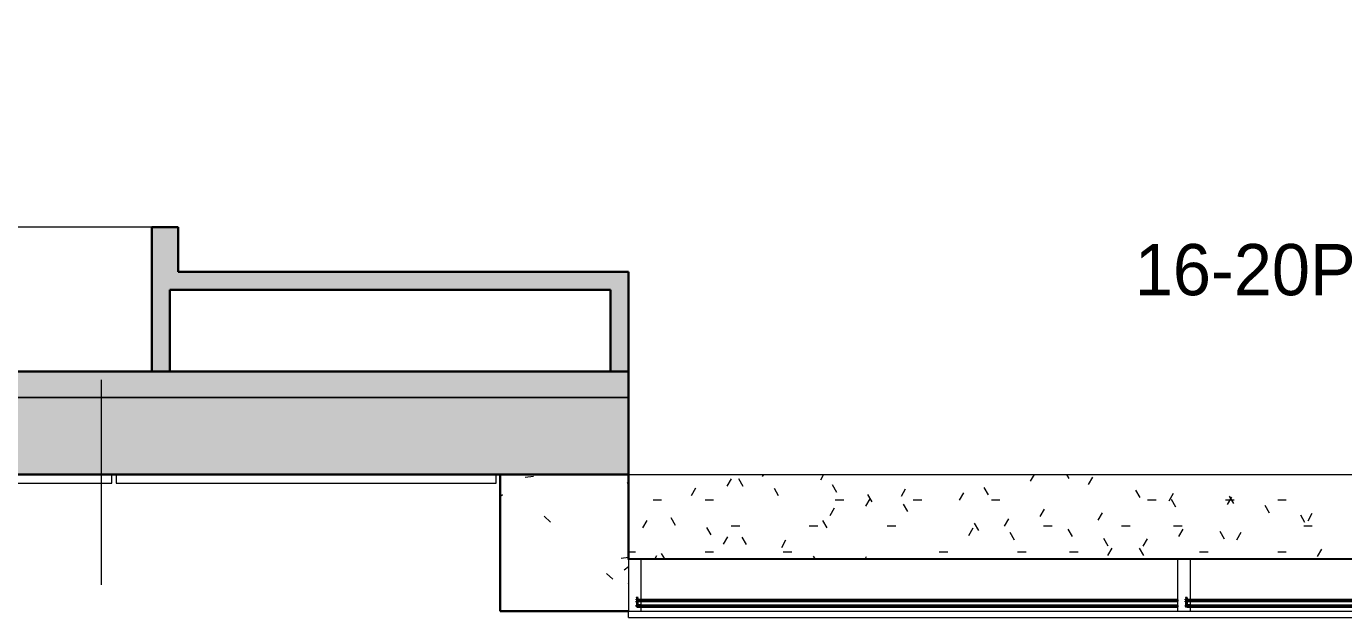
# Model space of a CAD drawing. Header units: millimetres. Extents: x 155927 to 317870, y -36033 to 97293.
# Drawn here: x 188209 to 193351, y 8409 to 10717 of the extents above; entities that cross this region are included whole.
import ezdxf

# ---------------------------------------------------------------- set-up
doc = ezdxf.new("R2010")
doc.units = ezdxf.units.MM
doc.header["$MEASUREMENT"] = 0
for name, color, linetype, lineweight in [('A-AREA-IDEN', 7, 'CONTINUOUS', 9), ('A-DETL-GENF', 7, 'CONTINUOUS', 9), ('A-DOOR', 4, 'CONTINUOUS', 9), ('A-GLAZ', 7, 'CONTINUOUS', 9), ('A-GLAZ-CURT', 7, 'CONTINUOUS', 9), ('A-GLAZ-CWMG', 7, 'CONTINUOUS', 9), ('A-WALL', 7, 'CONTINUOUS', 9), ('A-WALL-PATT', 7, 'CONTINUOUS', 9), ('I-WALL', 7, 'CONTINUOUS', 9)]:
    doc.layers.add(name, color=color, linetype=linetype, lineweight=lineweight)
doc.styles.add('Century Gothic', font='GOTHIC.TTF', dxfattribs={"height": 200})

msp = doc.modelspace()

# ---------------------------------------------------------------- hatches: boundary and pattern name
at = {"layer": 'A-GLAZ-CURT'}
h = msp.add_hatch(color=256, dxfattribs=at)
h.paths.add_polyline_path([(192702.8, 8450.6), (192702.8, 8456.6), (190595.8, 8456.6), (190595.8, 8450.6), (191358.3, 8450.6)], flags=0)
h.paths.add_polyline_path([(192702.8, 8472.6), (192702.8, 8478.6), (190595.8, 8478.6), (190595.8, 8472.6), (191358.3, 8472.6)], flags=0)
h = msp.add_hatch(color=256, dxfattribs=at)
h.paths.add_polyline_path([(194848.8, 8450.6), (194848.8, 8456.6), (192739.8, 8456.6), (192739.8, 8450.6), (193764.1, 8450.6)], flags=0)
h.paths.add_polyline_path([(194848.8, 8472.6), (194848.8, 8478.6), (192739.8, 8478.6), (192739.8, 8472.6), (193764.1, 8472.6)], flags=0)
at = {"layer": 'A-WALL-PATT'}
h = msp.add_hatch(color=256, dxfattribs=at)
h.paths.add_polyline_path([(188800.8, 9758), (188800.8, 9933.4), (188698.8, 9933.4), (188698.8, 9758)], flags=0)
h.paths.add_polyline_path([(188800.8, 10943.4), (188800.8, 11201.1), (188795.8, 11201.1), (188795.8, 12981.5), (188800.8, 12981.5), (188800.8, 13506.6), (188698.8, 13506.6), (188698.8, 10943.4), (188795.8, 10943.4)], flags=0)
for points in [[(190488.8, 9688), (190558.8, 9688), (190558.8, 9758), (188698.8, 9758), (188698.8, 9688), (188952.5, 9688)], [(188768.8, 9369.6), (188768.8, 9688), (188698.8, 9688), (188698.8, 9369.6)], [(190558.8, 9369.6), (190558.8, 9688), (190488.8, 9688), (190488.8, 9369.6)]]:
    msp.add_hatch(color=256, dxfattribs=at).paths.add_polyline_path(points, flags=0)
h = msp.add_hatch(color=256, dxfattribs=at)
h.paths.add_polyline_path([(190558.8, 9267.6), (190558.8, 9369.6), (187692.8, 9369.6), (187692.8, 9267.6), (188952.5, 9267.6)], flags=0)
h.paths.add_polyline_path([(184742.4, 9267.6), (184908.8, 9267.6), (184908.8, 9369.6), (180567.8, 9369.6), (180567.8, 9267.6), (184141, 9267.6)], flags=0)
h = msp.add_hatch(color=256, dxfattribs=at)
h.paths.add_polyline_path([(190558.8, 8967.6), (190558.8, 9267.6), (187692.8, 9267.6), (187692.8, 8967.6), (188952.5, 8967.6)], flags=0)
h.paths.add_polyline_path([(184742.4, 8967.6), (184908.8, 8967.6), (184908.8, 9267.6), (180567.8, 9267.6), (180567.8, 8967.6), (184141, 8967.6)], flags=0)
h.paths.add_polyline_path([(174033.8, 8967.6), (174033.8, 9267.6), (172417.8, 9267.6), (172417.8, 8967.6), (173916.4, 8967.6)], flags=0)
h.paths.add_polyline_path([(162489, 8967.6), (162683.8, 8967.6), (162683.8, 9267.6), (161617.8, 9267.6), (161617.8, 8967.6)], flags=0)
h.paths.add_polyline_path([(159983.8, 8967.6), (159983.8, 9267.6), (158817.8, 9267.6), (158817.8, 8967.6), (159481.8, 8967.6)], flags=0)
h.paths.add_polyline_path([(157076, 8967.6), (157533.8, 8967.6), (157533.8, 9267.6), (156460.8, 9267.6), (156460.8, 8967.6), (156474.5, 8967.6)], flags=0)

# ---------------------------------------------------------------- linework, layer by layer
at = {"layer": 'A-DETL-GENF'}
for p, q in [((190589.5, 8485.6), (190589.5, 8486.4)), ((190590.5, 8485.4), (190589.7, 8485.4)), ((190590.7, 8486.1), (190590.7, 8485.6)), ((190591.3, 8481), (190592.3, 8485.7)), ((190592.7, 8486.9), (190591.5, 8486.9)), ((190591.8, 8488.1), (190595.8, 8488.1)), ((190592.6, 8486.1), (190592.8, 8486.2)), ((190593.8, 8485.1), (190593.8, 8450.1)), ((190595.8, 8451.1), (190593.8, 8485.1)), ((190593.8, 8451.1), (190595.8, 8485.1)), ((190593.8, 8485.1), (190595.8, 8485.1)), ((190593.8, 8451.1), (190593.8, 8485.1)), ((190596.1, 8486.9), (190594.4, 8486.1)), ((190595.8, 8485.1), (190595.8, 8451.1)), ((192733.5, 8485.6), (192733.5, 8486.4)), ((192734.5, 8485.4), (192733.7, 8485.4)), ((192734.7, 8486.1), (192734.7, 8485.6)), ((192735.3, 8481), (192736.3, 8485.7)), ((192736.7, 8486.9), (192735.5, 8486.9)), ((192735.8, 8488.1), (192739.8, 8488.1)), ((192736.6, 8486.1), (192736.8, 8486.2)), ((192737.8, 8485.1), (192737.8, 8450.1)), ((192739.8, 8451.1), (192737.8, 8485.1)), ((192737.8, 8451.1), (192739.8, 8485.1)), ((192737.8, 8485.1), (192739.8, 8485.1)), ((192737.8, 8451.1), (192737.8, 8485.1)), ((192740.1, 8486.9), (192738.4, 8486.1)), ((192739.8, 8485.1), (192739.8, 8451.1)), ((190588.2, 8453.8), (190588.3, 8455.4)), ((190590.8, 8453.6), (190588.4, 8453.6)), ((190588.5, 8470.8), (190588.6, 8472.4)), ((190588.5, 8455.6), (190590.8, 8455.6)), ((190588.7, 8478.8), (190588.7, 8480.4)), ((190590.8, 8470.6), (190588.7, 8470.6)), ((190588.8, 8472.6), (190590.8, 8472.6)), ((190588.9, 8480.6), (190590.8, 8480.6)), ((190590.8, 8478.6), (190588.9, 8478.6)), ((190591.3, 8473.1), (190591.3, 8478.1)), ((190591.3, 8456.1), (190591.3, 8470.1)), ((190591.3, 8450.1), (190591.3, 8453.1)), ((190593.3, 8449.6), (190591.8, 8449.6)), ((190595.8, 8451.1), (190593.8, 8451.1)), ((192732.2, 8453.8), (192732.3, 8455.4)), ((192734.8, 8453.6), (192732.4, 8453.6)), ((192732.5, 8470.8), (192732.6, 8472.4)), ((192732.5, 8455.6), (192734.8, 8455.6)), ((192732.7, 8478.8), (192732.7, 8480.4)), ((192734.8, 8470.6), (192732.7, 8470.6)), ((192732.8, 8472.6), (192734.8, 8472.6)), ((192732.9, 8480.6), (192734.8, 8480.6)), ((192734.8, 8478.6), (192732.9, 8478.6)), ((192735.3, 8473.1), (192735.3, 8478.1)), ((192735.3, 8456.1), (192735.3, 8470.1)), ((192735.3, 8450.1), (192735.3, 8453.1)), ((192737.3, 8449.6), (192735.8, 8449.6)), ((192739.8, 8451.1), (192737.8, 8451.1))]:
    msp.add_line(p, q, dxfattribs=at)
for centre, radius, start, end in [((190589.4, 8486.6), 0.2, 147.6077, 270.0001), ((190591.8, 8485.1), 3, 90, 147.6077), ((190589.7, 8485.6), 0.2, 180, 270), ((190590.5, 8485.6), 0.2, 270, 0), ((190591.5, 8486.1), 0.8, 90, 180), ((190592.8, 8485.6), 0.5, 114.9999, 167.698), ((190592.7, 8486.5), 0.4, 294.9999, 90), ((190594.8, 8485.2), 1, 115, 179.9999), ((190595.8, 8487.5), 0.65, 295, 90), ((192733.4, 8486.6), 0.2, 147.6077, 270.0001), ((192735.8, 8485.1), 3, 90, 147.6077), ((192733.7, 8485.6), 0.2, 180, 270), ((192734.5, 8485.6), 0.2, 270, 0), ((192735.5, 8486.1), 0.8, 90, 180), ((192736.8, 8485.6), 0.5, 114.9999, 167.698), ((192736.7, 8486.5), 0.4, 294.9999, 90), ((192738.8, 8485.2), 1, 115, 179.9999), ((192739.8, 8487.5), 0.65, 295, 90), ((190588.4, 8453.8), 0.2, 179, 270), ((190588.5, 8455.4), 0.2, 90, 179), ((190588.7, 8470.8), 0.2, 179, 270), ((190588.8, 8472.4), 0.2, 90, 179), ((190588.9, 8480.4), 0.2, 90, 179), ((190588.9, 8478.8), 0.2, 179, 270), ((190590.8, 8481.1), 0.5, 270, 347.698), ((190590.8, 8478.1), 0.5, 0, 90), ((190590.8, 8473.1), 0.5, 270, 0), ((190590.8, 8470.1), 0.5, 0, 90), ((190590.8, 8456.1), 0.5, 270, 0), ((190590.8, 8453.1), 0.5, 0, 90), ((190591.8, 8450.1), 0.5, 180, 270), ((190593.3, 8450.1), 0.5, 270, 0), ((192732.4, 8453.8), 0.2, 179, 270), ((192732.5, 8455.4), 0.2, 90, 179), ((192732.7, 8470.8), 0.2, 179, 270), ((192732.8, 8472.4), 0.2, 90, 179), ((192732.9, 8480.4), 0.2, 90, 179), ((192732.9, 8478.8), 0.2, 179, 270), ((192734.8, 8481.1), 0.5, 270, 347.698), ((192734.8, 8478.1), 0.5, 0, 90), ((192734.8, 8473.1), 0.5, 270, 0), ((192734.8, 8470.1), 0.5, 0, 90), ((192734.8, 8456.1), 0.5, 270, 0), ((192734.8, 8453.1), 0.5, 0, 90), ((192735.8, 8450.1), 0.5, 180, 270), ((192737.3, 8450.1), 0.5, 270, 0)]:
    msp.add_arc(centre, radius, start, end, dxfattribs=at)
at = {"layer": 'A-DOOR'}
msp.add_line((188698.8, 9933.4), (187688.8, 9933.4), dxfattribs=at)
msp.add_arc((188698.8, 9933.4), 1010, 90, 180, dxfattribs=at)
at = {"layer": 'A-GLAZ'}
for p, q in [((188500.8, 9336.6), (188500.8, 8536.6)), ((190558.8, 8967.6), (197042.8, 8967.6)), ((197042.8, 8637.9), (190558.8, 8637.9)), ((190558.8, 8408.6), (190558.8, 8433.6)), ((190595.8, 8459.9), (190608.8, 8459.9)), ((190595.8, 8457.7), (190608.8, 8457.7)), ((192739.8, 8459.9), (192752.8, 8459.9)), ((192739.8, 8457.7), (192752.8, 8457.7)), ((190558.8, 8408.6), (197042.8, 8408.6))]:
    msp.add_line(p, q, dxfattribs=at)
at = {"layer": 'A-GLAZ', "lineweight": 30}
for p, q in [((190058.8, 8967.6), (190058.8, 8433.6)), ((190558.8, 8636.1), (190558.8, 8967.6)), ((190058.8, 8433.6), (190558.8, 8433.6))]:
    msp.add_line(p, q, dxfattribs=at)
at = {"layer": 'A-GLAZ', "linetype": 'Continuous'}
for p, q in [((190155.9, 8956.9), (190189.1, 8961.3)), ((190959.5, 8950.9), (190942.7, 8921.8)), ((191006.5, 8921.1), (190989.8, 8950.2)), ((191086.4, 8967.6), (191081.5, 8959)), ((191321.1, 8967.6), (191308.3, 8945.4)), ((192142.3, 8967.6), (192127.4, 8941.8)), ((192279.2, 8952), (192270.2, 8967.6)), ((192370.9, 8957.2), (192354.2, 8928.2)), ((190554.1, 8933.4), (190558.8, 8937)), ((190820.7, 8913.7), (190803.9, 8884.7)), ((191145.3, 8883.9), (191128.6, 8913)), ((191372.1, 8897.6), (191355.3, 8926.6)), ((191639.8, 8910), (191623, 8881)), ((191866.6, 8896.4), (191849.8, 8867.4)), ((191964.4, 8887.6), (191947.7, 8916.6)), ((192556.8, 8877.6), (192540, 8906.7)), ((190058.8, 8882.1), (190067.5, 8888.7)), ((190655, 8868.4), (190688.5, 8868.4)), ((190858.2, 8868.4), (190891.7, 8868.4)), ((191366.2, 8868.4), (191399.7, 8868.4)), ((191501, 8872.9), (191484.2, 8843.8)), ((191510.9, 8860.4), (191494.1, 8889.4)), ((191649.7, 8823.2), (191632.9, 8852.2)), ((191671, 8868.4), (191704.5, 8868.4)), ((191975.8, 8868.4), (192009.3, 8868.4)), ((192585.4, 8868.4), (192618.9, 8868.4)), ((192685.7, 8892.8), (192668.9, 8863.8)), ((192695.6, 8840.4), (192678.8, 8869.5)), ((192890.2, 8868.4), (192923.7, 8868.4)), ((192912.5, 8879.2), (192895.7, 8850.1)), ((192922.4, 8854), (192905.6, 8883.1)), ((193061.1, 8816.9), (193044.4, 8845.9)), ((193093.4, 8868.4), (193126.9, 8868.4)), ((190230.3, 8804.3), (190255, 8781.6)), ((190742.6, 8768.7), (190725.8, 8797.8)), ((191362.2, 8835.7), (191345.4, 8806.6)), ((192042.5, 8794.8), (192025.8, 8765.8)), ((192181.3, 8832), (192164.6, 8803)), ((192408.1, 8818.4), (192391.3, 8789.4)), ((193199.9, 8779.7), (193183.2, 8808.7)), ((193227.2, 8814.8), (193210.5, 8785.7)), ((190631.1, 8788.5), (190614.3, 8759.5)), ((190881.4, 8731.5), (190864.6, 8760.6)), ((190959.8, 8766.8), (190993.3, 8766.8)), ((191264.6, 8766.8), (191298.1, 8766.8)), ((191334.9, 8758.8), (191318.2, 8787.8)), ((191569.4, 8766.8), (191602.9, 8766.8)), ((191903.8, 8757.6), (191887, 8728.6)), ((191927.3, 8748.8), (191910.5, 8777.8)), ((192179, 8766.8), (192212.5, 8766.8)), ((192292.8, 8725.2), (192276.1, 8754.3)), ((192483.8, 8766.8), (192517.3, 8766.8)), ((192687, 8766.8), (192720.5, 8766.8)), ((192722.9, 8754), (192706.1, 8725)), ((192885.2, 8715.3), (192868.4, 8744.3)), ((193195, 8766.8), (193228.5, 8766.8)), ((190945.8, 8724.1), (190929.1, 8695.1)), ((191020.2, 8694.4), (191003.4, 8723.4)), ((191172.6, 8710.5), (191155.9, 8681.5)), ((192066, 8711.6), (192049.3, 8740.6)), ((192431.6, 8688), (192414.8, 8717.1)), ((192584.1, 8716.8), (192567.3, 8687.8)), ((192949.6, 8740.4), (192932.9, 8711.4)), ((190530.2, 8640.6), (190558.8, 8644.4)), ((190558.8, 8665.2), (190586.9, 8665.2)), ((190668.3, 8649.7), (190661.5, 8637.9)), ((190700.8, 8637.9), (190688.6, 8659)), ((190858.2, 8665.2), (190891.7, 8665.2)), ((191163, 8665.2), (191196.5, 8665.2)), ((191287.4, 8637.9), (191281, 8649)), ((191487.4, 8646.1), (191482.7, 8637.9)), ((191772.6, 8665.2), (191806.1, 8665.2)), ((192077.4, 8665.2), (192110.9, 8665.2)), ((192280.6, 8665.2), (192314.1, 8665.2)), ((192445.3, 8679.6), (192428.5, 8650.6)), ((192570.4, 8650.8), (192553.6, 8679.9)), ((192788.6, 8665.2), (192822.1, 8665.2)), ((193093.4, 8665.2), (193126.9, 8665.2)), ((193125.6, 8638.8), (193125.1, 8637.9)), ((193264.4, 8676), (193247.6, 8646.9)), ((190541.8, 8595.2), (190558.8, 8608.3)), ((190473.8, 8581.2), (190498.5, 8558.5)), ((190556.1, 8544.5), (190558.8, 8542.8))]:
    msp.add_line(p, q, dxfattribs=at)
at = {"layer": 'A-GLAZ-CURT', "lineweight": 20}
for p, q in [((188542.8, 8967.6), (187808.8, 8967.6)), ((188542.8, 8933.6), (188542.8, 8967.6)), ((190042.8, 8967.6), (188558.8, 8967.6)), ((188558.8, 8967.6), (188558.8, 8933.6)), ((190042.8, 8933.6), (190042.8, 8967.6)), ((187808.8, 8933.6), (188542.8, 8933.6)), ((188558.8, 8933.6), (190042.8, 8933.6))]:
    msp.add_line(p, q, dxfattribs=at)
at = {"layer": 'A-GLAZ-CURT', "lineweight": 30}
for p, q in [((192702.8, 8478.6), (190595.8, 8478.6)), ((190595.8, 8478.6), (190595.8, 8472.6)), ((190595.8, 8472.6), (192702.8, 8472.6)), ((192702.8, 8456.6), (190595.8, 8456.6)), ((190595.8, 8456.6), (190595.8, 8450.6)), ((190595.8, 8450.6), (192702.8, 8450.6)), ((192702.8, 8472.6), (192702.8, 8478.6)), ((192702.8, 8450.6), (192702.8, 8456.6)), ((194848.8, 8478.6), (192739.8, 8478.6)), ((192739.8, 8478.6), (192739.8, 8472.6)), ((192739.8, 8472.6), (194848.8, 8472.6)), ((194848.8, 8456.6), (192739.8, 8456.6)), ((192739.8, 8456.6), (192739.8, 8450.6)), ((192739.8, 8450.6), (194848.8, 8450.6))]:
    msp.add_line(p, q, dxfattribs=at)
at = {"layer": 'A-GLAZ-CWMG', "lineweight": 20}
for p, q in [((190608.8, 8636.1), (190558.8, 8636.1)), ((190558.8, 8636.1), (190558.8, 8433.6)), ((190608.8, 8478.6), (190608.8, 8636.1)), ((190558.8, 8433.6), (190608.8, 8433.6)), ((190595.8, 8450.6), (190595.8, 8478.6)), ((190595.8, 8478.6), (190608.8, 8478.6)), ((190608.8, 8450.6), (190595.8, 8450.6)), ((190608.8, 8433.6), (190608.8, 8450.6))]:
    msp.add_line(p, q, dxfattribs=at)
at = {"layer": 'A-GLAZ-CWMG'}
for p, q in [((192702.8, 8636.1), (190608.8, 8636.1)), ((194848.8, 8636.1), (192752.8, 8636.1)), ((190608.8, 8456.6), (190608.8, 8472.6)), ((190608.8, 8433.6), (192702.8, 8433.6)), ((192752.8, 8456.6), (192752.8, 8472.6)), ((192752.8, 8433.6), (194848.8, 8433.6))]:
    msp.add_line(p, q, dxfattribs=at)
at = {"layer": 'A-GLAZ-CWMG', "lineweight": 20, "extrusion": (0, 0, -1)}
for p, q in [((192752.8, 8636.1), (192702.8, 8636.1)), ((192702.8, 8636.1), (192702.8, 8433.6)), ((192752.8, 8478.6), (192752.8, 8636.1)), ((192702.8, 8433.6), (192752.8, 8433.6)), ((192739.8, 8450.6), (192739.8, 8478.6)), ((192739.8, 8478.6), (192752.8, 8478.6)), ((192752.8, 8450.6), (192739.8, 8450.6)), ((192752.8, 8433.6), (192752.8, 8450.6))]:
    msp.add_line(p, q, dxfattribs=at)
at = {"layer": 'A-WALL'}
msp.add_line((190558.8, 9267.6), (187692.8, 9267.6), dxfattribs=at)
at = {"layer": 'A-WALL', "lineweight": 30}
for p, q in [((190558.8, 8967.6), (190558.8, 9267.6)), ((187692.8, 8967.6), (190558.8, 8967.6))]:
    msp.add_line(p, q, dxfattribs=at)
at = {"layer": 'I-WALL', "lineweight": 30}
for p, q in [((188698.8, 9933.4), (188698.8, 9758)), ((188800.8, 9933.4), (188698.8, 9933.4)), ((188800.8, 9758), (188800.8, 9933.4)), ((188698.8, 9758), (188698.8, 9688)), ((190558.8, 9758), (188800.8, 9758)), ((190558.8, 9688), (190558.8, 9758)), ((188698.8, 9688), (188698.8, 9369.6)), ((188768.8, 9688), (190488.8, 9688)), ((188768.8, 9369.6), (188768.8, 9688)), ((190488.8, 9688), (190488.8, 9369.6)), ((190558.8, 9369.6), (190558.8, 9688)), ((190558.8, 9369.6), (187692.8, 9369.6)), ((188698.8, 9369.6), (188768.8, 9369.6)), ((190488.8, 9369.6), (190558.8, 9369.6)), ((190558.8, 9267.6), (190558.8, 9369.6))]:
    msp.add_line(p, q, dxfattribs=at)
at = {"layer": 'I-WALL'}
msp.add_line((187692.8, 9267.6), (190558.8, 9267.6), dxfattribs=at)

# ---------------------------------------------------------------- texts
at = {"layer": 'A-AREA-IDEN', "style": 'Century Gothic'}
msp.add_text('16-20P Meeting', height=200, dxfattribs=at).set_placement((192535.4, 9667.1))

doc.saveas('drawing.dxf')
